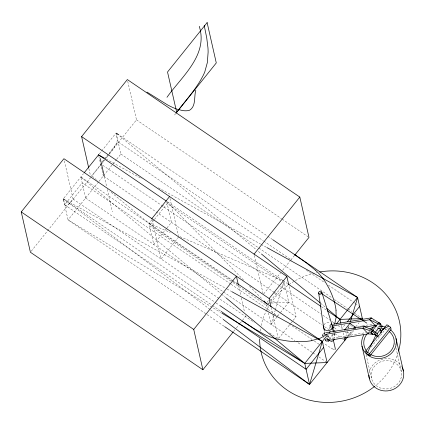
<?xml version="1.0" encoding="UTF-8"?>
<svg xmlns="http://www.w3.org/2000/svg" width="425" height="425" viewBox="0 0 425 425"><rect width="100%" height="100%" fill="white"/><g stroke="black" fill="none" stroke-linecap="round" stroke-linejoin="round"><path stroke-width="0.32" stroke-dasharray="2.12 1.59" d="M116.976 141.435L117.119 140.85A10.896 3.15 -55.7 0 0 117.279 139.437L116.099 132.967L99.179 154.078M345.929 336.669L347.432 331.617M348.373 328.456L348.936 326.559M268.441 312.864L271.049 324.355L273.519 316.104M273.711 315.472L275.225 310.393M275.416 309.761L283.772 281.844M334.868 333.535L334.172 334.608L334.911 333.683M109.533 153.914L112.296 150.296A11.066 3.198 -55.7 0 0 114.676 146.726A11.3 3.262 -55.7 0 0 116.939 141.498M108.189 155.624L105.368 159.178M174.553 115.01L175.695 113.571M101.054 164.587L91.965 175.934L96.146 179.515M101.862 163.577L104.736 159.975M224.124 326.267L68.064 219.943L63.277 198.879L83.502 173.644M102.202 161.771L118.134 141.892L263.24 240.752M31.237 251.223L73.068 199.022L64.345 160.618M91.178 176.428L105.182 158.945M105.597 158.435L108.481 154.833M108.89 154.317L136.494 119.877L127.622 80.835M90.78 177.411L71.538 201.163A11.066 3.198 -55.7 0 1 68.951 203.788A11.3 3.262 -55.7 0 1 65.832 205.275M98.6 181.831L68.064 219.943L220.75 312.481M99.014 181.321L103.142 176.168M103.732 175.435L116.349 159.688M116.758 159.173L120.891 154.031L116.099 132.961L267.325 235.997M166.515 228.523L153.76 244.444L148.973 223.38L151.858 219.783M162.557 206.433L163.381 205.408M154.015 219.985L149.488 225.638L231.152 281.276M154.424 219.475L167.184 203.554L281.733 281.6M166.929 228.012L171.456 222.36L166.818 201.939M178.723 236.868L161.027 258.947L151.868 218.625M233.543 331.527L236.029 328.424M236.443 327.909L239.753 323.77M240.167 323.255L245.554 316.535L245.262 315.254M263.659 293.941L280.553 272.861M282.614 270.295L290.44 260.525M290.849 260.01L294.148 255.898M267.086 302.265L268.733 300.209M274.082 293.532L276.138 290.966M268.01 304.002L266.778 305.543L231.699 281.647M268.425 303.493L270.072 301.437M270.481 300.927L284.474 283.464L282.28 281.972M271.049 324.355L277.222 316.652M277.637 316.136L280.102 313.055M280.516 312.545L288.745 302.271L284.107 281.849M278.731 338.348L290.663 323.452M291.077 322.942L292.724 320.886M293.133 320.376L296.013 316.779L289.032 286.057M331.022 324.96L330.597 324.615L329.12 326.464L329.869 329.332M325.109 340.016L329.465 334.576M332.238 331.118L333.035 330.129M327.096 341.578L328.684 339.596M329.078 339.102L333.041 334.162M329.54 339.878L330.65 338.491L366.074 332.594M344.909 324.764L342.045 328.328L338.215 325.72M347.751 328.137L350.221 325.051L350.54 325.268M353.69 330.592L349.982 335.219L349.61 333.582L351.672 331.006M348.07 336.388L352.564 330.783M355.762 326.788L359.098 322.628M369.187 332.679L369.739 331.983L369.399 331.633M371.211 347.013L385.714 328.918M357.579 326.687L358.801 326.48M359.417 326.373L361.861 325.964M362.472 325.863L372.874 324.11M331.654 326.039L329.12 326.464L331.059 328.02M367.907 332.292L369.739 331.983M326.384 332.616L323.855 333.03L322.309 334.958L323.282 335.734M323.425 336.993L322.373 334.873L324.907 334.459M267.585 303.232L288.745 302.271M65.79 205.307L65.503 205.264A10.896 3.15 -55.7 0 1 64.913 204.786L63.282 198.873L226.488 288.724M334.151 349.531L333.524 349.302A8.59 2.136 38.7 0 1 333.253 349.185L332.924 349.037M148.973 223.38L170.255 232.496M179.988 236.667L283.353 280.946M106.091 159.035L142.099 178.861M158.36 187.813L260.583 244.088M261.163 244.407L266.974 247.605M227.067 289.043L231.136 291.284M330.028 347.406L323.558 343.06M136.494 119.877L281.6 218.737M282.147 219.109L307.881 236.645M118.331 134.486L116.099 132.967L256.365 249.751M267.777 236.3L272.159 239.286M263.787 241.124L291.709 260.153M306.494 270.226L325.114 282.912M328.397 285.148L354.684 303.057M355.231 303.429L358.514 305.665M120.886 154.025L258.331 247.669M258.873 248.035L332.249 298.031M334.438 299.519L347.581 308.476M348.128 308.848L351.964 311.461M354.7 313.326L361.271 317.804M377.66 330.661L378.112 330.969M351.183 325.704L352.139 326.358M352.782 326.793L353.419 327.229M282.864 280.463L166.669 201.301L243.567 280.048M283.071 280.601L287.449 283.587M321.401 306.717L326.873 310.447M102.76 165.298L320.694 313.777M322.883 315.27L330.002 320.121M332.191 321.613L334.379 323.106M347.055 331.84L349.61 333.582M345.185 331.952L349.982 335.219M103.87 176.317L322.352 325.173M324.541 326.66L328.923 329.646M334.942 333.747L340.425 337.482M342.608 338.969L343.708 339.718M270.252 299.227L296.013 316.779M85.632 198.029L80.84 176.959L232.284 280.139M232.518 280.298L236.9 283.284M232.597 281.084L157.686 229.867L137.859 214.428L109.783 191.112M233.097 281.424L237.017 284.097M230.578 283.964L82.184 182.862L64.621 204.776L211.921 305.134M231.126 284.336L277.668 316.046M289.165 323.877L312.168 339.548M314.357 341.041L319.281 344.399M85.627 198.023L294.801 340.537M298.084 342.773L312.327 352.474M312.869 352.846L316.158 355.087M318.893 356.947L326.012 361.803M73.068 199.022L254.203 322.432M269.551 332.887L278.317 338.858M209.977 309.432L63.277 198.879L215.502 302.589M216.054 302.961L219.337 305.203M63.282 198.873L63.84 199.256M212.468 305.506L220.681 311.1M210.508 309.83L222.689 319.01M334.422 327.691L337.392 330.082M324.828 333.811L323.855 333.03L324.456 335.325M327.68 336.106L330.65 338.491M323.792 333.11L324.764 333.891M327.675 336.233L330.586 338.576M322.373 334.873L323.648 335.899M326.198 337.949L326.623 338.289M324.934 339.485L327.712 341.716M258.405 251.451L260.955 253.576M320.636 303.264L325.736 307.509M80.84 176.959L221.106 293.749M221.616 294.174L225.696 297.574M96.666 179.961L97.192 180.407M249.587 286.211L262.098 299.019M373.506 320.338L373.841 320.689M323.685 337.524L324.472 339.113M394.953 343.474L395.239 344.749M395.962 347.926L401.301 371.434A15.3 14.142 -12.8 0 1 381.576 388.397A15.3 14.142 -12.8 0 1 376.242 364.485A15.3 14.142 -12.8 0 1 401.301 371.434M366.1 354.604L371.445 378.112M341.323 325.146L342.189 328.977M343.065 332.802L343.931 336.632M334.05 333.317L334.772 336.499M332.021 334.199L333.136 339.108M324.503 331.436L324.934 333.349M271.192 307.498L272.356 312.619M272.94 315.18L278.173 338.22M266.555 304.566L267.915 310.563M254.378 255.414L262.958 293.176M238.43 285.175L240.757 295.418M241.336 297.978L244.534 312.056M170 198.464L178.436 235.588M104.343 176.508L106.675 186.777M107.259 189.348L112.365 211.815M98.828 156.156L103.323 175.945M88.873 168.619L90.472 175.658M330.597 324.615L330.963 328.27M398.167 352.458A70.853 65.508 -12.8 0 1 375.238 385.905M260.164 330.963A70.853 65.508 -12.8 0 1 260.631 327.935M261.104 325.561A70.853 65.508 -12.8 0 1 268.876 306.112M270.906 302.929A70.853 65.508 -12.8 0 1 316.752 272.558M369.197 372.837A17.441 16.123 -12.8 0 1 383.472 358.907A17.441 16.123 -12.8 0 1 401.715 366.685M387.504 327.983A17.441 16.123 -12.8 0 1 388.562 328.546M368.348 332.557A15.3 14.142 -12.8 0 1 369.155 331.851M385.491 329.317A15.3 14.142 -12.8 0 1 387.388 330.246M376.082 329.428A2.178 0.542 38.7 0 1 375.578 328.87M324.025 324.902A4.447 4.112 -12.8 0 1 330.411 323.122M333.126 334.108A4.447 4.112 -12.8 0 1 334.672 338.544M327.739 340.834A4.447 4.112 -12.8 0 1 326.166 338.725M332.934 349.053A11.539 2.869 38.7 0 1 330.028 347.4M325.396 340.563A1.264 0.313 38.7 0 0 327.075 341.599A1.264 0.313 38.7 0 0 325.842 340.223A1.264 0.313 38.7 0 0 325.396 340.563"/><path stroke-width="0.64" d="M195.819 90.19C193.874 96.496 196.196 106.016 189.821 110.091A75.071 18.652 38.7 0 1 184.615 110.766A80.001 19.879 38.7 0 1 182.681 110.569L177.172 109.23A43.159 10.726 38.7 0 1 173.219 107.69A45.199 11.231 38.7 0 1 170.563 106.452A41.836 10.397 38.7 0 1 167.551 104.901L146.965 92.082M224.671 326.639L309.549 384.466L322.32 341.482L237.447 283.656M345.743 337.301L344.803 340.462L344.223 337.912M350.439 321.502L357.579 297.484L272.707 239.657M334.677 324.158L336.127 317.263L336 310.287M367.641 352.373L375.998 334.9M333.54 326.777L332.053 329.258M328.424 341.652L329.635 339.761M176.077 113.087C185.422 100.544 196.488 88.968 203.485 74.843A24.257 7.007 -55.7 0 0 204.813 71.798L207.363 62.512L208.112 52.195A231.662 66.927 -55.7 0 0 207.958 47.807L206.747 37.974L204.207 25.457M166.982 97.304C181.64 76.527 208.436 55.149 199.267 26.308M233.128 332.042L202.895 369.771L30.409 252.253L21.25 211.932L63.909 158.7L269.158 298.536L271.049 306.861M88.729 167.981L81.605 136.616L127.335 79.555L299.816 197.067L308.98 237.389L294.557 255.383M84.325 172.614L98.77 154.588M151.868 218.625L169.564 196.547M202.895 369.771L193.736 329.449L236.39 276.213L238.282 284.538M254.086 254.134L299.816 197.067M269.158 298.536L286.854 276.457L81.605 136.616M327.452 335.075L304.757 363.396L309.549 384.466L347.921 336.568M331.994 329.412L334.055 326.836M336.122 324.264L357.579 297.484L266.974 247.605M323.664 347.384L306.101 369.298L221.228 311.472M347.358 321.704L359.608 306.414M355.295 328.328L354.971 326.894L349.855 323.409L344.521 330.198M353.733 328.435L354.971 326.894M361.537 319.579L362.366 318.548L357.579 297.484M371.604 330.002L371.482 329.465L374.653 325.513L376.237 326.591M368.629 333.37L368.263 333.832L329.173 340.34L327.229 338.778M375.434 324.881L375.062 325.337L365.277 326.984M370.823 332.584L371.615 331.596M372.406 330.608L377.953 323.685M373.416 330.692L364.342 326.373L362.86 328.217L372.677 331.617L373.416 330.692L376.359 333.752L375.62 334.677L368.263 333.832L362.86 328.217L324.907 334.459M332.286 325.938L369.665 319.728L378.749 324.041L379.488 323.117L371.142 317.884L333.131 324.195M374.659 331.941A1.264 0.313 38.7 0 0 375.392 332.132L378.563 328.18L380.518 329.508L381.167 332.361L377.995 336.313A2.178 0.542 38.7 0 1 376.454 335.952L374.037 334.305M378.68 326.299L381.687 327.101L382.431 326.177L379.488 323.117M377.995 336.313L377.347 333.466L380.518 329.508M376.454 335.952L376.853 335.458M381.087 331.967L386.888 324.727L390.649 327.287L391.133 329.412L370 355.778L366.244 353.217L365.76 351.092L377.772 336.101M370 355.778L369.522 353.653L390.649 327.287M329.163 332.626L330.198 331.569M326.899 334.528L320.36 338.151L311.695 340.622M335.107 349.6L335.272 348.558L333.487 340.653M380.811 330.767L388.769 326.007M326.384 332.616L364.342 326.373L365.017 327.075M362.366 318.548L340.016 319.398L327.42 310.818M297.022 341.679L294.089 341.562A92.793 85.792 -12.8 0 1 286.806 340.887L279.538 339.639A65.668 60.711 -12.8 0 1 263.962 334.225L254.092 328.552L242.585 321.034M376.869 325.821L375.062 325.337L369.665 319.728L371.142 317.884L371.817 318.585M104.348 158.079L98.536 154.881L166.435 201.142M231.715 291.603L322.32 341.482L327.112 362.546L304.757 363.396L221.887 313.172M320.264 292.713L366.823 323.112M294.908 254.793L306.574 263.064L315.339 270.114M371.482 329.465L372.948 330.464M375.392 332.132L377.347 333.466M354.7 328.095L355.018 328.312M287.996 283.958L320.848 306.345M365.76 351.092L369.522 353.653M219.884 305.575L304.757 363.396L226.212 297.999M21.25 211.932L193.736 329.449M223.221 319.409L309.543 384.46M333.97 330.363L335.065 331.245M327.165 338.858L329.109 340.42M261.465 254.001L320.126 302.839M326.756 308.359L340.016 319.398L340.887 323.228M263.946 300.921L266.262 303.291M378.749 324.041L381.687 327.101M372.677 331.617L375.62 334.677M321.783 292.166L332.153 325.146M396.031 338.56L403.394 370.967M374.653 325.513L374.813 326.225M368.124 354.498L368.379 355.635M361.988 346.173L369.352 378.579M332.313 325.678L333.614 331.404M323.632 327.617L324.355 330.799M286.854 276.457L288.745 284.777M100.257 158.536L104.194 175.865M349.855 323.409L349.993 324.025M318.665 292.963L323.579 327.33M319.754 271.984A70.853 65.508 -12.8 0 1 398.507 351.294M374.76 386.283A70.853 65.508 -12.8 0 1 299.917 396.987A70.853 65.508 -12.8 0 1 259.648 338.927M402.257 367.71A17.441 16.123 -12.8 0 1 389.884 390.511A17.441 16.123 -12.8 0 1 368.996 375.147M390.533 329.89A17.441 16.123 -12.8 0 1 392.812 351.767A17.441 16.123 -12.8 0 1 369.458 356.187A17.441 16.123 -12.8 0 1 363.848 334.937M369.771 328.95A17.441 16.123 -12.8 0 1 373.113 327.33M381.671 326.294A17.441 16.123 -12.8 0 1 385.257 327.069M389.114 331.42A15.3 14.142 -12.8 0 1 391.112 350.614A15.3 14.142 -12.8 0 1 370.632 354.487M366.1 350.322A15.3 14.142 -12.8 0 1 366.908 334.119M378.085 328.228A15.3 14.142 -12.8 0 1 383.462 328.652M381.167 332.361A2.178 0.542 38.7 0 1 380.54 332.504M378.563 328.18A1.264 0.313 38.7 0 1 377.591 327.829M378.717 322.793A1.264 0.313 38.7 0 1 379.993 323.313A1.264 0.313 38.7 0 1 380.556 324.323M331.261 323.776A4.447 4.112 -12.8 0 1 329.088 330.602A4.447 4.112 -12.8 0 1 323.653 325.863M334.3 339.368A4.447 4.112 -12.8 0 1 330.703 341.583M311.7 340.68A68.021 62.889 -12.8 0 1 297.027 341.626M315.355 270.098A65.668 60.711 -12.8 0 1 325.55 282.232L328.971 288.272A92.793 85.792 -12.8 0 1 331.808 294.493L332.786 297.048A68.021 62.889 -12.8 0 1 336.063 310.282M207.118 22.61L167.53 72.016L176.694 112.338L216.282 62.932L207.118 22.61M371.11 333.173A1.264 0.313 38.7 0 0 372.778 334.183A1.264 0.313 38.7 0 0 371.514 332.802A1.264 0.313 38.7 0 0 371.11 333.173M319.648 294.121A1.62 1.498 -12.8 0 0 321.863 292.464A1.62 1.498 -12.8 0 0 319.281 291.555A1.62 1.498 -12.8 0 0 319.648 294.121"/></g></svg>
